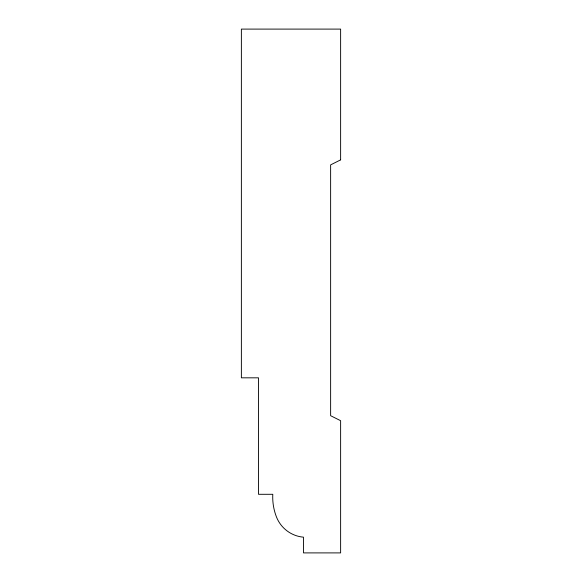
<?xml version="1.0" encoding="UTF-8"?>
<svg xmlns="http://www.w3.org/2000/svg" width="582" height="582" viewBox="0 0 582 582"><rect width="100%" height="100%" fill="white"/><g stroke="black" fill="none" stroke-linecap="round" stroke-linejoin="round"><path stroke-width="0.87" d="M340.623 159.868L330.627 164.873L330.627 415.701L340.623 420.699L340.623 552.9L303.491 552.9L303.491 537.179A32.017 32.017 0 0 1 276.435 516.889A54.606 54.606 0 0 1 272.791 494.3L258.517 494.3L258.517 377.827L241.377 377.827L241.377 29.1L340.623 29.1L340.623 159.868"/></g></svg>
